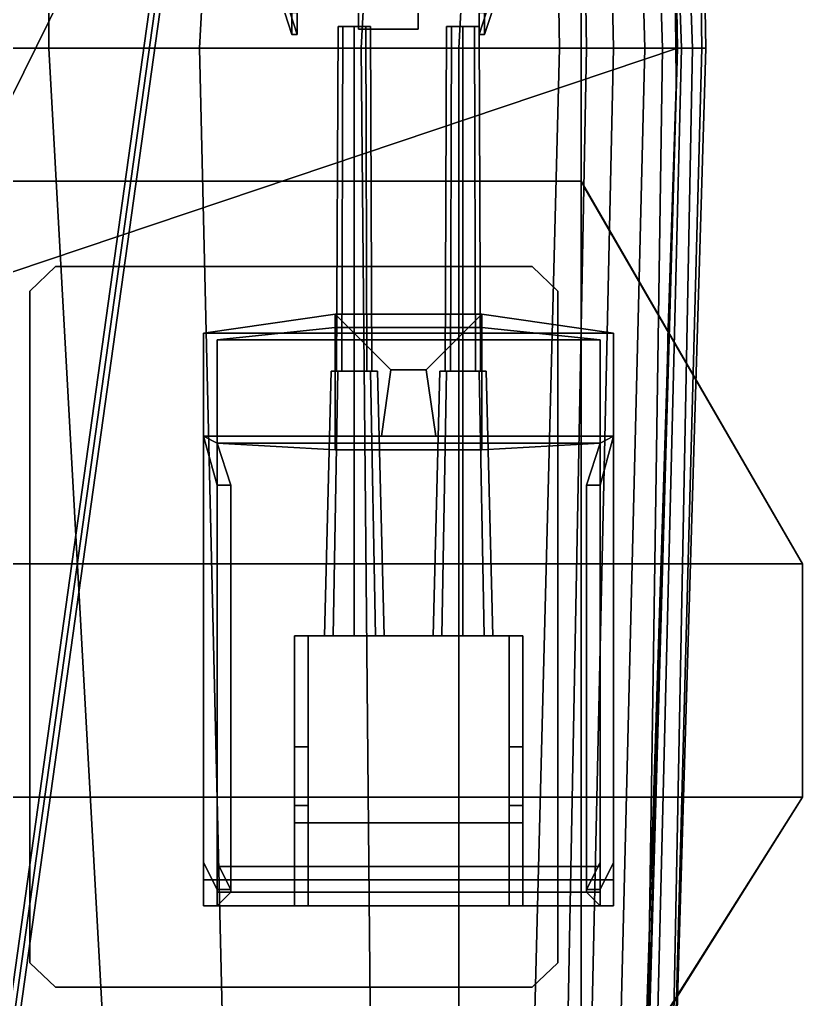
# Model space of a CAD drawing. Header units: millimetres. Extents: x -12 to 12, y -117 to 93.
# Drawn here: x 6.29 to 12.05, y 3.74 to 10.96 of the extents above; entities that cross this region are included whole.
import ezdxf

# ---------------------------------------------------------------- set-up
doc = ezdxf.new("R2010")
doc.units = ezdxf.units.MM
doc.header["$MEASUREMENT"] = 0
for name, color, linetype in [('barrel', 1, 'Continuous'), ('railings', 6, 'Continuous'), ('sleeve', 5, 'Continuous'), ('supersctucture', 3, 'Continuous'), ('turret', 2, 'Continuous')]:
    doc.layers.add(name, color=color, linetype=linetype)

msp = doc.modelspace()

# ---------------------------------------------------------------- linework, layer by layer
for points in [[(6.5, 10.75, -6.98), (5.39, 10.75, -7.11), (5.39, 19.99, -7.11), (6.5, 19.99, -6.98)], [(7.61, 10.75, -6.73), (6.5, 10.75, -6.98), (6.5, 19.99, -6.98), (8.11, 19.99, -6.31)], [(8.8, 10.75, -6.21), (7.61, 10.75, -6.73), (8.11, 19.99, -6.31), (9.3, 19.99, -5.52)], [(9.52, 10.75, -5.72), (8.8, 10.75, -6.21), (9.3, 19.99, -5.52), (10.02, 19.99, -4.72)], [(10.42, 10.75, -4.79), (9.52, 10.75, -5.72), (10.02, 19.99, -4.72), (10.45, 19.99, -3.96)], [(11.13, 10.75, 4.57), (10.26, 10.75, 1.01), (10.11, 19.99, 1.01), (10.97, 19.99, 4.57)], [(10.26, 10.75, 1.01), (10.46, 10.75, 0.7), (10.32, 19.99, 0.7), (10.11, 19.99, 1.01)], [(10.46, 10.75, 0.7), (10.66, 10.75, 0.39), (10.46, 19.99, 0.39), (10.32, 19.99, 0.7)], [(11.02, 10.75, -3.54), (10.42, 10.75, -4.79), (10.45, 19.99, -3.96), (10.73, 19.99, -3.06)], [(10.66, 10.75, 0.39), (10.89, 10.75, -0.06), (10.63, 19.99, -0.06), (10.46, 19.99, 0.39)], [(10.89, 10.75, -0.06), (11.16, 10.75, -0.83), (10.83, 19.99, -0.83), (10.63, 19.99, -0.06)], [(11.24, 10.75, -2.57), (11.02, 10.75, -3.54), (10.73, 19.99, -3.06), (10.91, 19.99, -1.97)], [(11.16, 10.75, -0.83), (11.24, 10.75, -1.6), (10.91, 19.99, -1.46), (10.83, 19.99, -0.83)], [(11.24, 10.75, -1.6), (11.24, 10.75, -2.57), (10.91, 19.99, -1.97), (10.91, 19.99, -1.46)], [(11.13, 10.75, 5.97), (11.31, 10.75, 5.78), (11.18, 19.99, 5.7), (10.96, 19.99, 5.97)], [(11.34, 10.75, 5.5), (11.13, 10.75, 4.57), (10.97, 19.99, 4.57), (11.18, 19.99, 5.5)], [(11.31, 10.75, 5.78), (11.34, 10.75, 5.5), (11.18, 19.99, 5.5), (11.18, 19.99, 5.7)], [(7.02, 1.35, -6.98), (5.39, 1.35, -7.11), (5.39, 10.75, -7.11), (6.5, 10.75, -6.98)], [(7.83, 1.35, -6.73), (7.02, 1.35, -6.98), (6.5, 10.75, -6.98), (7.61, 10.75, -6.73)], [(8.89, 1.35, -6.21), (7.83, 1.35, -6.73), (7.61, 10.75, -6.73), (8.8, 10.75, -6.21)], [(9.52, 1.35, -5.6), (8.89, 1.35, -6.21), (8.8, 10.75, -6.21), (9.52, 10.75, -5.72)], [(10.42, 1.35, -4.49), (9.52, 1.35, -5.6), (9.52, 10.75, -5.72), (10.42, 10.75, -4.79)], [(10.83, 1.35, 4.57), (10.02, 1.35, 1.09), (10.26, 10.75, 1.01), (11.13, 10.75, 4.57)], [(10.02, 1.35, 1.09), (10.28, 1.35, 0.7), (10.46, 10.75, 0.7), (10.26, 10.75, 1.01)], [(10.28, 1.35, 0.7), (10.45, 1.35, 0.39), (10.66, 10.75, 0.39), (10.46, 10.75, 0.7)], [(10.88, 1.35, -3.54), (10.42, 1.35, -4.49), (10.42, 10.75, -4.79), (11.02, 10.75, -3.54)], [(10.45, 1.35, 0.39), (10.66, 1.35, -0.06), (10.89, 10.75, -0.06), (10.66, 10.75, 0.39)], [(10.66, 1.35, -0.06), (10.93, 1.35, -0.83), (11.16, 10.75, -0.83), (10.89, 10.75, -0.06)], [(11.06, 1.35, 5.35), (10.83, 1.35, 4.57), (11.13, 10.75, 4.57), (11.34, 10.75, 5.5)], [(10.86, 1.35, 6.1), (11.06, 1.35, 5.84), (11.31, 10.75, 5.78), (11.13, 10.75, 5.97)], [(11.06, 1.35, -2.66), (10.88, 1.35, -3.54), (11.02, 10.75, -3.54), (11.24, 10.75, -2.57)], [(10.93, 1.35, -0.83), (11.06, 1.35, -1.4), (11.24, 10.75, -1.6), (11.16, 10.75, -0.83)], [(11.06, 1.35, -1.4), (11.06, 1.35, -2.66), (11.24, 10.75, -2.57), (11.24, 10.75, -1.6)], [(11.06, 1.35, 5.84), (11.06, 1.35, 5.35), (11.34, 10.75, 5.5), (11.31, 10.75, 5.78)], [(10.42, 9.77, 8.77), (-10.42, 9.77, 8.77), (-12.05, 6.95, 8.77), (12.05, 6.95, 8.77)], [(10.42, 9.77, 8.67), (-10.42, 9.77, 8.67), (-10.42, 9.77, 8.77), (10.42, 9.77, 8.77)], [(12.05, 6.95, 8.67), (10.42, 9.77, 8.67), (10.42, 9.77, 8.77), (12.05, 6.95, 8.77)], [(12.05, 6.95, 8.77), (-12.05, 6.95, 8.77), (-12.05, 5.23, 8.77), (12.05, 5.23, 8.77)], [(12.05, 5.23, 8.67), (12.05, 6.95, 8.67), (12.05, 6.95, 8.77), (12.05, 5.23, 8.77)], [(12.05, 5.23, 8.77), (-12.05, 5.23, 8.77), (-10.77, 3.19, 8.77), (10.77, 3.19, 8.77)], [(-10.77, 3.19, 8.67), (-12.05, 5.23, 8.67), (12.05, 5.23, 8.67), (10.77, 3.19, 8.67)], [(10.77, 3.19, 8.67), (12.05, 5.23, 8.67), (12.05, 5.23, 8.77), (10.77, 3.19, 8.77)]]:
    msp.add_3dface(points)
at = {"color": 2}
for points in [[(5.42, -1.99, 28.78), (5.46, -1.99, 28.82), (7.96, 15.91, 23.98), (7.92, 15.91, 23.94)], [(5.46, -1.99, 28.74), (5.42, -1.99, 28.78), (7.92, 15.91, 23.94), (7.96, 15.91, 23.9)], [(5.46, -1.99, 28.82), (5.5, -1.99, 28.78), (8, 15.91, 23.94), (7.96, 15.91, 23.98)], [(5.5, -1.99, 28.78), (5.46, -1.99, 28.74), (7.96, 15.91, 23.9), (8, 15.91, 23.94)]]:
    msp.add_3dface(points, dxfattribs=at)
at = {"layer": 'barrel'}
for points in [[(9.22, 10.89, 8.24), (9.22, 12.28, 8.24), (8.78, 12.28, 8.24), (8.78, 10.89, 8.24)], [(8.78, 10.89, 7.69), (8.78, 12.28, 7.69), (9.22, 12.28, 7.69), (9.22, 10.89, 7.69)], [(8.78, 12.28, 8.24), (8.78, 12.28, 7.69), (8.78, 10.89, 7.69), (8.78, 10.89, 8.24)], [(9.22, 10.89, 7.69), (9.22, 12.28, 7.69), (9.22, 12.28, 8.24), (9.22, 10.89, 8.24)], [(8.6651, 10.91, 10.9649), (8.63, 10.91, 10.88), (8.62, 8.37, 10.88), (8.6581, 8.37, 10.9719)], [(8.63, 10.91, 10.88), (8.6651, 10.91, 10.7951), (8.6581, 8.37, 10.7881), (8.62, 8.37, 10.88)], [(8.8349, 10.91, 10.9649), (8.63, 10.91, 10.88), (8.6651, 10.91, 10.9649), (8.75, 10.91, 11)], [(8.87, 10.91, 10.88), (8.6651, 10.91, 10.7951), (8.63, 10.91, 10.88), (8.8349, 10.91, 10.9649)], [(8.75, 10.91, 11), (8.6651, 10.91, 10.9649), (8.6581, 8.37, 10.9719), (8.75, 8.37, 11.01)], [(8.6651, 10.91, 10.7951), (8.75, 10.91, 10.76), (8.75, 8.37, 10.75), (8.6581, 8.37, 10.7881)], [(8.8349, 10.91, 10.7951), (8.75, 10.91, 10.76), (8.6651, 10.91, 10.7951), (8.87, 10.91, 10.88)], [(8.8349, 10.91, 10.9649), (8.75, 10.91, 11), (8.75, 8.37, 11.01), (8.8419, 8.37, 10.9719)], [(8.75, 10.91, 10.76), (8.8349, 10.91, 10.7951), (8.8419, 8.37, 10.7881), (8.75, 8.37, 10.75)], [(8.87, 10.91, 10.88), (8.8349, 10.91, 10.9649), (8.8419, 8.37, 10.9719), (8.88, 8.37, 10.88)], [(8.8349, 10.91, 10.7951), (8.87, 10.91, 10.88), (8.88, 8.37, 10.88), (8.8419, 8.37, 10.7881)], [(9.43, 10.91, 10.88), (9.4651, 10.91, 10.7951), (9.4581, 8.37, 10.7881), (9.42, 8.37, 10.88)], [(9.4651, 10.91, 10.9649), (9.43, 10.91, 10.88), (9.42, 8.37, 10.88), (9.4581, 8.37, 10.9719)], [(9.67, 10.91, 10.88), (9.4651, 10.91, 10.7951), (9.43, 10.91, 10.88), (9.6349, 10.91, 10.9649)], [(9.6349, 10.91, 10.9649), (9.43, 10.91, 10.88), (9.4651, 10.91, 10.9649), (9.55, 10.91, 11)], [(9.4651, 10.91, 10.7951), (9.55, 10.91, 10.76), (9.55, 8.37, 10.75), (9.4581, 8.37, 10.7881)], [(9.55, 10.91, 11), (9.4651, 10.91, 10.9649), (9.4581, 8.37, 10.9719), (9.55, 8.37, 11.01)], [(9.6349, 10.91, 10.7951), (9.55, 10.91, 10.76), (9.4651, 10.91, 10.7951), (9.67, 10.91, 10.88)], [(9.55, 10.91, 10.76), (9.6349, 10.91, 10.7951), (9.6419, 8.37, 10.7881), (9.55, 8.37, 10.75)], [(9.6349, 10.91, 10.9649), (9.55, 10.91, 11), (9.55, 8.37, 11.01), (9.6419, 8.37, 10.9719)], [(9.6349, 10.91, 10.7951), (9.67, 10.91, 10.88), (9.68, 8.37, 10.88), (9.6419, 8.37, 10.7881)], [(9.67, 10.91, 10.88), (9.6349, 10.91, 10.9649), (9.6419, 8.37, 10.9719), (9.68, 8.37, 10.88)], [(8.78, 10.89, 8.24), (8.78, 10.89, 7.69), (9.22, 10.89, 7.69), (9.22, 10.89, 8.24)], [(8.6298, 8.37, 11.0002), (8.58, 8.37, 10.88), (8.53, 6.42, 10.88), (8.5944, 6.42, 11.0356)], [(8.58, 8.37, 10.88), (8.6298, 8.37, 10.7598), (8.5944, 6.42, 10.7244), (8.53, 6.42, 10.88)], [(8.6581, 8.37, 10.9719), (8.62, 8.37, 10.88), (8.58, 8.37, 10.88), (8.6298, 8.37, 11.0002)], [(8.62, 8.37, 10.88), (8.6581, 8.37, 10.7881), (8.6298, 8.37, 10.7598), (8.58, 8.37, 10.88)], [(8.75, 8.37, 11.05), (8.6298, 8.37, 11.0002), (8.5944, 6.42, 11.0356), (8.75, 6.42, 11.1)], [(8.6298, 8.37, 10.7598), (8.75, 8.37, 10.71), (8.75, 6.42, 10.66), (8.5944, 6.42, 10.7244)], [(8.75, 8.37, 11.01), (8.6581, 8.37, 10.9719), (8.6298, 8.37, 11.0002), (8.75, 8.37, 11.05)], [(8.6581, 8.37, 10.7881), (8.75, 8.37, 10.75), (8.75, 8.37, 10.71), (8.6298, 8.37, 10.7598)], [(8.8702, 8.37, 11.0002), (8.75, 8.37, 11.05), (8.75, 6.42, 11.1), (8.9056, 6.42, 11.0356)], [(8.75, 8.37, 10.71), (8.8702, 8.37, 10.7598), (8.9056, 6.42, 10.7244), (8.75, 6.42, 10.66)], [(8.75, 8.37, 10.75), (8.8419, 8.37, 10.7881), (8.8702, 8.37, 10.7598), (8.75, 8.37, 10.71)], [(8.8419, 8.37, 10.9719), (8.75, 8.37, 11.01), (8.75, 8.37, 11.05), (8.8702, 8.37, 11.0002)], [(8.8419, 8.37, 10.7881), (8.88, 8.37, 10.88), (8.92, 8.37, 10.88), (8.8702, 8.37, 10.7598)], [(8.88, 8.37, 10.88), (8.8419, 8.37, 10.9719), (8.8702, 8.37, 11.0002), (8.92, 8.37, 10.88)], [(8.92, 8.37, 10.88), (8.8702, 8.37, 11.0002), (8.9056, 6.42, 11.0356), (8.97, 6.42, 10.88)], [(8.8702, 8.37, 10.7598), (8.92, 8.37, 10.88), (8.97, 6.42, 10.88), (8.9056, 6.42, 10.7244)], [(9.38, 8.37, 10.88), (9.4298, 8.37, 10.7598), (9.3944, 6.42, 10.7244), (9.33, 6.42, 10.88)], [(9.4298, 8.37, 11.0002), (9.38, 8.37, 10.88), (9.33, 6.42, 10.88), (9.3944, 6.42, 11.0356)], [(9.42, 8.37, 10.88), (9.4581, 8.37, 10.7881), (9.4298, 8.37, 10.7598), (9.38, 8.37, 10.88)], [(9.4581, 8.37, 10.9719), (9.42, 8.37, 10.88), (9.38, 8.37, 10.88), (9.4298, 8.37, 11.0002)], [(9.4298, 8.37, 10.7598), (9.55, 8.37, 10.71), (9.55, 6.42, 10.66), (9.3944, 6.42, 10.7244)], [(9.55, 8.37, 11.05), (9.4298, 8.37, 11.0002), (9.3944, 6.42, 11.0356), (9.55, 6.42, 11.1)], [(9.4581, 8.37, 10.7881), (9.55, 8.37, 10.75), (9.55, 8.37, 10.71), (9.4298, 8.37, 10.7598)], [(9.55, 8.37, 11.01), (9.4581, 8.37, 10.9719), (9.4298, 8.37, 11.0002), (9.55, 8.37, 11.05)], [(9.55, 8.37, 10.71), (9.6702, 8.37, 10.7598), (9.7056, 6.42, 10.7244), (9.55, 6.42, 10.66)], [(9.6702, 8.37, 11.0002), (9.55, 8.37, 11.05), (9.55, 6.42, 11.1), (9.7056, 6.42, 11.0356)], [(9.6419, 8.37, 10.9719), (9.55, 8.37, 11.01), (9.55, 8.37, 11.05), (9.6702, 8.37, 11.0002)], [(9.55, 8.37, 10.75), (9.6419, 8.37, 10.7881), (9.6702, 8.37, 10.7598), (9.55, 8.37, 10.71)], [(9.68, 8.37, 10.88), (9.6419, 8.37, 10.9719), (9.6702, 8.37, 11.0002), (9.72, 8.37, 10.88)], [(9.6419, 8.37, 10.7881), (9.68, 8.37, 10.88), (9.72, 8.37, 10.88), (9.6702, 8.37, 10.7598)], [(9.6702, 8.37, 10.7598), (9.72, 8.37, 10.88), (9.77, 6.42, 10.88), (9.7056, 6.42, 10.7244)], [(9.72, 8.37, 10.88), (9.6702, 8.37, 11.0002), (9.7056, 6.42, 11.0356), (9.77, 6.42, 10.88)]]:
    msp.add_3dface(points, dxfattribs=at)
at = {"layer": 'railings'}
for points in [[(11.12, 10.52, 6.59), (11.12, 10.52, 6.64), (11.1, 12.38, 6.63), (11.1, 12.38, 6.58)], [(11.1, 12.38, 6.58), (11.1, 12.38, 6.63), (11.12, 10.52, 6.64), (11.12, 10.52, 6.59)], [(11.1, 12.38, 7.1), (11.1, 12.38, 7.15), (11.12, 10.52, 7.16), (11.12, 10.52, 7.11)], [(11.12, 10.52, 7.11), (11.12, 10.52, 7.16), (11.1, 12.38, 7.15), (11.1, 12.38, 7.1)], [(11.06, 8.61, 6.61), (11.06, 8.61, 6.66), (11.12, 10.47, 6.64), (11.12, 10.47, 6.59)], [(11.12, 10.47, 6.59), (11.12, 10.47, 6.64), (11.06, 8.61, 6.66), (11.06, 8.61, 6.61)], [(11.12, 10.47, 7.11), (11.12, 10.47, 7.16), (11.06, 8.61, 7.18), (11.06, 8.61, 7.13)], [(11.06, 8.61, 7.13), (11.06, 8.61, 7.18), (11.12, 10.47, 7.16), (11.12, 10.47, 7.11)], [(11.12, 10.47, 5.98), (11.12, 10.52, 5.98), (11.12, 10.52, 7.16), (11.12, 10.47, 7.16)], [(11.12, 10.47, 7.16), (11.12, 10.52, 7.16), (11.12, 10.52, 5.98), (11.12, 10.47, 5.98)], [(10.44, 9.73, 9.95), (10.42, 9.77, 9.95), (10.42, 9.77, 8.77), (10.44, 9.73, 8.77)], [(10.44, 9.73, 8.77), (10.42, 9.77, 8.77), (10.42, 9.77, 9.95), (10.44, 9.73, 9.95)], [(10.44, 9.73, 9.38), (10.44, 9.73, 9.43), (12.05, 6.95, 9.43), (12.05, 6.95, 9.38)], [(12.05, 6.95, 9.38), (12.05, 6.95, 9.43), (10.44, 9.73, 9.43), (10.44, 9.73, 9.38)], [(12.05, 6.95, 9.9), (12.05, 6.95, 9.95), (10.44, 9.73, 9.95), (10.44, 9.73, 9.9)], [(10.44, 9.73, 9.9), (10.44, 9.73, 9.95), (12.05, 6.95, 9.95), (12.05, 6.95, 9.9)], [(11.06, 8.56, 6), (11.06, 8.61, 6), (11.06, 8.61, 7.18), (11.06, 8.56, 7.18)], [(11.06, 8.56, 7.18), (11.06, 8.61, 7.18), (11.06, 8.61, 6), (11.06, 8.56, 6)], [(11.06, 8.56, 6.61), (11.06, 8.56, 6.66), (11.01, 6.7, 6.68), (11.01, 6.7, 6.63)], [(11.01, 6.7, 6.63), (11.01, 6.7, 6.68), (11.06, 8.56, 6.66), (11.06, 8.56, 6.61)], [(11.01, 6.7, 7.15), (11.01, 6.7, 7.2), (11.06, 8.56, 7.18), (11.06, 8.56, 7.13)], [(11.06, 8.56, 7.13), (11.06, 8.56, 7.18), (11.01, 6.7, 7.2), (11.01, 6.7, 7.15)], [(12.05, 6.9, 8.77), (12.05, 6.95, 8.77), (12.05, 6.95, 9.95), (12.05, 6.9, 9.95)], [(12.05, 6.9, 9.95), (12.05, 6.95, 9.95), (12.05, 6.95, 8.77), (12.05, 6.9, 8.77)], [(12.05, 5.28, 9.38), (12.05, 5.28, 9.43), (12.05, 6.9, 9.43), (12.05, 6.9, 9.38)], [(12.05, 6.9, 9.38), (12.05, 6.9, 9.43), (12.05, 5.28, 9.43), (12.05, 5.28, 9.38)], [(12.05, 6.9, 9.9), (12.05, 6.9, 9.95), (12.05, 5.28, 9.95), (12.05, 5.28, 9.9)], [(12.05, 5.28, 9.9), (12.05, 5.28, 9.95), (12.05, 6.9, 9.95), (12.05, 6.9, 9.9)], [(11.01, 6.65, 6.63), (11.01, 6.65, 6.68), (10.95, 4.79, 6.71), (10.95, 4.79, 6.66)], [(10.95, 4.79, 6.66), (10.95, 4.79, 6.71), (11.01, 6.65, 6.68), (11.01, 6.65, 6.63)], [(10.95, 4.79, 7.18), (10.95, 4.79, 7.23), (11.01, 6.65, 7.2), (11.01, 6.65, 7.15)], [(11.01, 6.65, 7.15), (11.01, 6.65, 7.2), (10.95, 4.79, 7.23), (10.95, 4.79, 7.18)], [(11.01, 6.65, 6.02), (11.01, 6.7, 6.02), (11.01, 6.7, 7.2), (11.01, 6.65, 7.2)], [(11.01, 6.65, 7.2), (11.01, 6.7, 7.2), (11.01, 6.7, 6.02), (11.01, 6.65, 6.02)], [(12.05, 5.23, 9.95), (12.05, 5.28, 9.95), (12.05, 5.28, 8.77), (12.05, 5.23, 8.77)], [(12.05, 5.23, 8.77), (12.05, 5.28, 8.77), (12.05, 5.28, 9.95), (12.05, 5.23, 9.95)], [(12.05, 5.23, 9.38), (12.05, 5.23, 9.43), (10.79, 3.23, 9.43), (10.79, 3.23, 9.38)], [(10.79, 3.23, 9.38), (10.79, 3.23, 9.43), (12.05, 5.23, 9.43), (12.05, 5.23, 9.38)], [(10.79, 3.23, 9.9), (10.79, 3.23, 9.95), (12.05, 5.23, 9.95), (12.05, 5.23, 9.9)], [(12.05, 5.23, 9.9), (12.05, 5.23, 9.95), (10.79, 3.23, 9.95), (10.79, 3.23, 9.9)], [(10.95, 4.74, 6.05), (10.95, 4.79, 6.05), (10.95, 4.79, 7.23), (10.95, 4.74, 7.23)], [(10.95, 4.74, 7.23), (10.95, 4.79, 7.23), (10.95, 4.79, 6.05), (10.95, 4.74, 6.05)], [(10.95, 4.74, 6.66), (10.95, 4.74, 6.71), (10.9, 2.88, 6.73), (10.9, 2.88, 6.68)], [(10.9, 2.88, 6.68), (10.9, 2.88, 6.73), (10.95, 4.74, 6.71), (10.95, 4.74, 6.66)], [(10.9, 2.88, 7.2), (10.9, 2.88, 7.25), (10.95, 4.74, 7.23), (10.95, 4.74, 7.18)], [(10.95, 4.74, 7.18), (10.95, 4.74, 7.23), (10.9, 2.88, 7.25), (10.9, 2.88, 7.2)]]:
    msp.add_3dface(points, dxfattribs=at)
at = {"layer": 'sleeve'}
for points in [[(9.89, 6.42, 11.25), (9.89, 6.42, 10.47), (8.41, 6.42, 10.47), (8.41, 6.42, 11.25)], [(9.89, 6.42, 10.47), (9.89, 5.04, 10.47), (8.41, 5.04, 10.47), (8.41, 6.42, 10.47)], [(8.41, 6.42, 10.47), (8.41, 5.04, 10.47), (8.41, 5.04, 11.25), (8.41, 6.42, 11.25)], [(8.41, 6.42, 11.25), (8.41, 5.04, 11.25), (9.89, 5.04, 11.25), (9.89, 6.42, 11.25)], [(9.89, 5.04, 11.25), (9.89, 5.04, 10.47), (9.89, 6.42, 10.47), (9.89, 6.42, 11.25)], [(8.41, 5.04, 11.25), (8.41, 5.04, 10.47), (9.89, 5.04, 10.47), (9.89, 5.04, 11.25)]]:
    msp.add_3dface(points, dxfattribs=at)
at = {"layer": 'supersctucture'}
for points in [[(4.9, 8.84, 5.99), (5.46, 8.84, 5.99), (10.96, 19.99, 5.97), (4.9, 11.47, 5.97)], [(5.46, 8.84, 5.99), (11.13, 10.75, 5.97), (10.96, 19.99, 5.97), (5.46, 8.84, 5.99)], [(10.86, 1.35, 6.1), (11.13, 10.75, 5.97), (5.46, 8.84, 5.99), (6.21, 2.09, 6.09)], [(6.55, 9.14, 8.67), (6.55, 9.14, 5.99), (6.36, 8.96, 5.99), (6.36, 8.96, 8.67)], [(10.06, 9.14, 8.67), (10.06, 9.14, 5.99), (6.55, 9.14, 5.99), (6.55, 9.14, 8.67)], [(10.25, 8.96, 5.99), (10.06, 9.14, 5.99), (10.06, 9.14, 8.67), (10.25, 8.96, 8.67)], [(6.36, 8.96, 8.67), (6.36, 8.96, 5.99), (6.36, 4.01, 6.06), (6.36, 4.01, 8.67)], [(10.25, 4.01, 6.06), (10.25, 8.96, 5.99), (10.25, 8.96, 8.67), (10.25, 4.01, 8.67)], [(6.55, 3.83, 6.06), (6.55, 3.83, 8.67), (6.36, 4.01, 8.67), (6.36, 4.01, 6.06)], [(10.25, 4.01, 8.67), (10.06, 3.83, 8.67), (10.06, 3.83, 6.06), (10.25, 4.01, 6.06)], [(10.06, 3.83, 6.06), (10.06, 3.83, 8.67), (6.55, 3.83, 8.67), (6.55, 3.83, 6.06)]]:
    msp.add_3dface(points, dxfattribs=at)
at = {"layer": 'turret'}
for points in [[(8.184, 11.18, 8.39), (8.224, 11.18, 8.39), (8.33, 10.85, 8.56), (8.29, 10.85, 8.56)], [(8.29, 11.01, 8.92), (8.184, 11.18, 8.9068), (8.184, 11.18, 8.39), (8.29, 10.85, 8.56)], [(8.33, 10.85, 8.56), (8.224, 11.18, 8.39), (8.224, 11.18, 8.9068), (8.33, 11.01, 8.92)], [(9.776, 11.18, 8.39), (9.816, 11.18, 8.39), (9.71, 10.85, 8.56), (9.67, 10.85, 8.56)], [(9.67, 11.01, 8.92), (9.776, 11.18, 8.9068), (9.776, 11.18, 8.39), (9.67, 10.85, 8.56)], [(9.71, 10.85, 8.56), (9.816, 11.18, 8.39), (9.816, 11.18, 8.9068), (9.71, 11.01, 8.92)], [(8.29, 10.85, 8.56), (8.33, 10.85, 8.56), (8.33, 11.01, 8.92), (8.29, 11.01, 8.92)], [(9.67, 10.85, 8.56), (9.71, 10.85, 8.56), (9.71, 11.01, 8.92), (9.67, 11.01, 8.92)], [(9.69, 8.79, 8.67), (10.66, 8.65, 8.67), (7.64, 8.65, 8.67), (8.61, 8.79, 8.67)], [(8.61, 8.79, 8.67), (7.64, 8.65, 8.67), (7.64, 8.65, 8.77), (8.61, 8.79, 8.77)], [(7.64, 8.65, 8.77), (7.64, 7.89, 10.43), (8.61, 7.89, 10.43), (8.61, 8.79, 8.77)], [(9.69, 8.79, 8.77), (9.69, 8.79, 8.67), (8.61, 8.79, 8.67), (8.61, 8.79, 8.77)], [(8.61, 8.79, 8.77), (9.02, 8.38, 9.5262), (9.28, 8.38, 9.5262), (9.69, 8.79, 8.77)], [(8.61, 8.79, 8.77), (8.61, 7.89, 10.43), (8.95, 7.89, 10.43), (9.02, 8.38, 9.5262)], [(9.28, 8.38, 9.5262), (9.35, 7.89, 10.43), (9.69, 7.89, 10.43), (9.69, 8.79, 8.77)], [(10.66, 8.65, 8.77), (10.66, 8.65, 8.67), (9.69, 8.79, 8.67), (9.69, 8.79, 8.77)], [(9.69, 8.79, 8.77), (9.69, 7.89, 10.43), (10.66, 7.89, 10.43), (10.66, 8.65, 8.77)], [(8.61, 8.69, 8.77), (7.74, 8.6, 8.77), (10.56, 8.6, 8.77), (9.69, 8.69, 8.77)], [(8.61, 8.69, 8.77), (8.61, 7.79, 10.43), (7.74, 7.84, 10.43), (7.74, 8.6, 8.77)], [(9.69, 8.69, 8.77), (9.69, 7.79, 10.43), (8.61, 7.79, 10.43), (8.61, 8.69, 8.77)], [(10.56, 8.6, 8.77), (10.56, 7.84, 10.43), (9.69, 7.79, 10.43), (9.69, 8.69, 8.77)], [(10.66, 8.65, 8.67), (10.66, 4.62, 8.67), (7.64, 4.62, 8.67), (7.64, 8.65, 8.67)], [(7.64, 8.65, 8.67), (7.64, 4.62, 8.67), (7.64, 4.62, 8.77), (7.64, 8.65, 8.77)], [(7.64, 8.65, 8.77), (7.64, 4.62, 8.77), (7.64, 4.62, 9.73), (7.64, 7.89, 10.43)], [(7.74, 8.6, 8.77), (7.74, 4.72, 8.77), (10.56, 4.72, 8.77), (10.56, 8.6, 8.77)], [(7.74, 7.84, 10.43), (7.74, 4.72, 9.73), (7.74, 4.72, 8.77), (7.74, 8.6, 8.77)], [(10.56, 8.6, 8.77), (10.56, 4.72, 8.77), (10.56, 4.72, 9.73), (10.56, 7.84, 10.43)], [(10.66, 4.62, 8.77), (10.66, 4.62, 8.67), (10.66, 8.65, 8.67), (10.66, 8.65, 8.77)], [(10.66, 7.89, 10.43), (10.66, 4.62, 9.73), (10.66, 4.62, 8.77), (10.66, 8.65, 8.77)], [(9.02, 8.38, 9.5262), (8.95, 7.89, 10.43), (8.95, 7.89, 10.43), (9.02, 8.38, 10.17)], [(9.02, 8.38, 10.17), (8.95, 7.89, 10.43), (9.35, 7.89, 10.43), (9.28, 8.38, 10.17)], [(9.28, 8.38, 10.17), (9.28, 8.38, 9.5262), (9.02, 8.38, 9.5262), (9.02, 8.38, 10.17)], [(9.35, 7.89, 10.43), (9.35, 7.89, 10.43), (9.28, 8.38, 9.5262), (9.28, 8.38, 10.17)], [(10.56, 7.84, 10.43), (10.66, 7.89, 10.43), (7.64, 7.89, 10.43), (7.74, 7.84, 10.43)], [(7.64, 7.89, 10.43), (7.64, 4.62, 9.73), (7.64, 4.43, 10.87), (7.64, 4.75, 10.87)], [(7.64, 7.89, 10.43), (7.64, 4.75, 10.87), (7.74, 4.55, 11.14), (7.74, 7.53, 10.74)], [(7.64, 7.89, 10.43), (7.74, 7.53, 10.74), (7.84, 7.53, 10.74), (7.74, 7.84, 10.43)], [(10.56, 7.84, 10.43), (10.46, 7.53, 10.74), (10.56, 7.53, 10.74), (10.66, 7.89, 10.43)], [(10.56, 7.53, 10.74), (10.56, 4.55, 11.14), (10.66, 4.75, 10.87), (10.66, 7.89, 10.43)], [(10.66, 4.75, 10.87), (10.66, 4.43, 10.87), (10.66, 4.62, 9.73), (10.66, 7.89, 10.43)], [(9.69, 7.79, 10.43), (10.56, 7.84, 10.43), (7.74, 7.84, 10.43), (8.61, 7.79, 10.43)], [(7.74, 4.75, 10.87), (7.74, 4.53, 10.87), (7.74, 4.72, 9.73), (7.74, 7.84, 10.43)], [(7.84, 7.53, 10.74), (7.84, 4.55, 11.14), (7.74, 4.75, 10.87), (7.74, 7.84, 10.43)], [(10.56, 7.84, 10.43), (10.56, 4.75, 10.87), (10.46, 4.55, 11.14), (10.46, 7.53, 10.74)], [(10.56, 7.84, 10.43), (10.56, 4.72, 9.73), (10.56, 4.53, 10.87), (10.56, 4.75, 10.87)], [(7.74, 7.53, 10.74), (7.74, 4.55, 11.14), (7.84, 4.55, 11.14), (7.84, 7.53, 10.74)], [(10.46, 7.53, 10.74), (10.46, 4.55, 11.14), (10.56, 4.55, 11.14), (10.56, 7.53, 10.74)], [(8.31, 6.42, 8.77), (8.31, 6.42, 11.24), (8.41, 6.42, 11.24), (8.41, 6.42, 8.77)], [(8.31, 6.42, 11.24), (8.31, 5.6, 11.53), (8.41, 5.6, 11.53), (8.41, 6.42, 11.24)], [(8.31, 5.04, 8.77), (8.31, 5.04, 11.24), (8.31, 6.42, 11.24), (8.31, 6.42, 8.77)], [(8.31, 5.17, 11.24), (8.31, 5.17, 11.53), (8.31, 5.6, 11.53), (8.31, 6.42, 11.24)], [(8.41, 6.42, 11.24), (8.41, 5.04, 11.24), (8.41, 5.04, 8.77), (8.41, 6.42, 8.77)], [(8.41, 5.6, 11.53), (8.41, 5.17, 11.53), (8.41, 5.17, 11.24), (8.41, 6.42, 11.24)], [(9.89, 6.42, 8.77), (9.89, 6.42, 11.24), (9.99, 6.42, 11.24), (9.99, 6.42, 8.77)], [(9.89, 5.04, 8.77), (9.89, 5.04, 11.24), (9.89, 6.42, 11.24), (9.89, 6.42, 8.77)], [(9.89, 6.42, 11.24), (9.89, 5.6, 11.53), (9.99, 5.6, 11.53), (9.99, 6.42, 11.24)], [(9.89, 5.17, 11.24), (9.89, 5.17, 11.53), (9.89, 5.6, 11.53), (9.89, 6.42, 11.24)], [(9.99, 6.42, 11.24), (9.99, 5.04, 11.24), (9.99, 5.04, 8.77), (9.99, 6.42, 8.77)], [(9.99, 5.6, 11.53), (9.99, 5.17, 11.53), (9.99, 5.17, 11.24), (9.99, 6.42, 11.24)], [(8.31, 5.6, 11.53), (8.31, 5.17, 11.53), (8.41, 5.17, 11.53), (8.41, 5.6, 11.53)], [(9.89, 5.6, 11.53), (9.89, 5.17, 11.53), (9.99, 5.17, 11.53), (9.99, 5.6, 11.53)], [(8.41, 5.17, 11.24), (8.41, 5.17, 11.53), (8.31, 5.17, 11.53), (8.31, 5.17, 11.24)], [(8.31, 5.17, 11.24), (8.31, 5.04, 11.24), (8.41, 5.04, 11.24), (8.41, 5.17, 11.24)], [(9.89, 5.17, 11.24), (9.89, 5.04, 11.24), (9.99, 5.04, 11.24), (9.99, 5.17, 11.24)], [(9.99, 5.17, 11.24), (9.99, 5.17, 11.53), (9.89, 5.17, 11.53), (9.89, 5.17, 11.24)], [(8.41, 5.04, 8.77), (8.41, 5.04, 10.95), (8.31, 5.04, 10.95), (8.31, 5.04, 8.77)], [(8.31, 5.04, 11.32), (8.31, 4.43, 11.32), (8.41, 4.43, 11.32), (8.41, 5.04, 11.32)], [(8.41, 5.04, 10.95), (8.41, 4.53, 11.14), (8.31, 4.53, 11.14), (8.31, 5.04, 10.95)], [(8.31, 5.04, 11.24), (8.31, 5.04, 11.32), (8.41, 5.04, 11.32), (8.41, 5.04, 11.24)], [(8.31, 4.53, 11.14), (8.31, 4.43, 11.32), (8.31, 5.04, 11.32), (8.31, 5.04, 10.95)], [(8.41, 5.04, 11.32), (8.41, 4.43, 11.32), (8.41, 4.53, 11.14), (8.41, 5.04, 10.95)], [(9.99, 5.04, 8.77), (9.99, 5.04, 10.95), (9.89, 5.04, 10.95), (9.89, 5.04, 8.77)], [(9.89, 5.04, 11.24), (9.89, 5.04, 11.32), (9.99, 5.04, 11.32), (9.99, 5.04, 11.24)], [(9.99, 5.04, 10.95), (9.99, 4.53, 11.14), (9.89, 4.53, 11.14), (9.89, 5.04, 10.95)], [(9.89, 5.04, 11.32), (9.89, 4.43, 11.32), (9.99, 4.43, 11.32), (9.99, 5.04, 11.32)], [(9.89, 4.53, 11.14), (9.89, 4.43, 11.32), (9.89, 5.04, 11.32), (9.89, 5.04, 10.95)], [(9.99, 5.04, 11.32), (9.99, 4.43, 11.32), (9.99, 4.53, 11.14), (9.99, 5.04, 10.95)], [(7.64, 4.75, 10.87), (7.64, 4.43, 10.87), (7.74, 4.43, 11.14), (7.74, 4.55, 11.14)], [(7.84, 4.55, 11.14), (7.84, 4.53, 11.14), (7.74, 4.53, 10.87), (7.74, 4.75, 10.87)], [(10.56, 4.72, 8.77), (7.74, 4.72, 8.77), (7.74, 4.72, 9.73), (10.56, 4.72, 9.73)], [(10.56, 4.72, 9.73), (7.74, 4.72, 9.73), (7.74, 4.53, 10.87), (10.56, 4.53, 10.87)], [(10.56, 4.75, 10.87), (10.56, 4.53, 10.87), (10.46, 4.53, 11.14), (10.46, 4.55, 11.14)], [(10.56, 4.55, 11.14), (10.56, 4.43, 11.14), (10.66, 4.43, 10.87), (10.66, 4.75, 10.87)], [(10.66, 4.62, 9.73), (7.64, 4.62, 9.73), (7.64, 4.62, 8.67), (10.66, 4.62, 8.67)], [(10.66, 4.43, 10.87), (7.64, 4.43, 10.87), (7.64, 4.62, 9.73), (10.66, 4.62, 9.73)], [(7.74, 4.55, 11.14), (7.74, 4.43, 11.14), (7.84, 4.53, 11.14), (7.84, 4.55, 11.14)], [(10.46, 4.55, 11.14), (10.46, 4.53, 11.14), (10.56, 4.43, 11.14), (10.56, 4.55, 11.14)], [(10.56, 4.53, 10.87), (7.74, 4.53, 10.87), (7.84, 4.53, 11.14), (10.46, 4.53, 11.14)], [(10.46, 4.53, 11.14), (7.84, 4.53, 11.14), (7.74, 4.43, 11.14), (10.56, 4.43, 11.14)], [(8.41, 4.53, 11.14), (8.41, 4.43, 11.32), (8.31, 4.43, 11.32), (8.31, 4.53, 11.14)], [(9.99, 4.53, 11.14), (9.99, 4.43, 11.32), (9.89, 4.43, 11.32), (9.89, 4.53, 11.14)], [(10.56, 4.43, 11.14), (7.74, 4.43, 11.14), (7.64, 4.43, 10.87), (10.66, 4.43, 10.87)]]:
    msp.add_3dface(points, dxfattribs=at)

doc.saveas('drawing.dxf')
